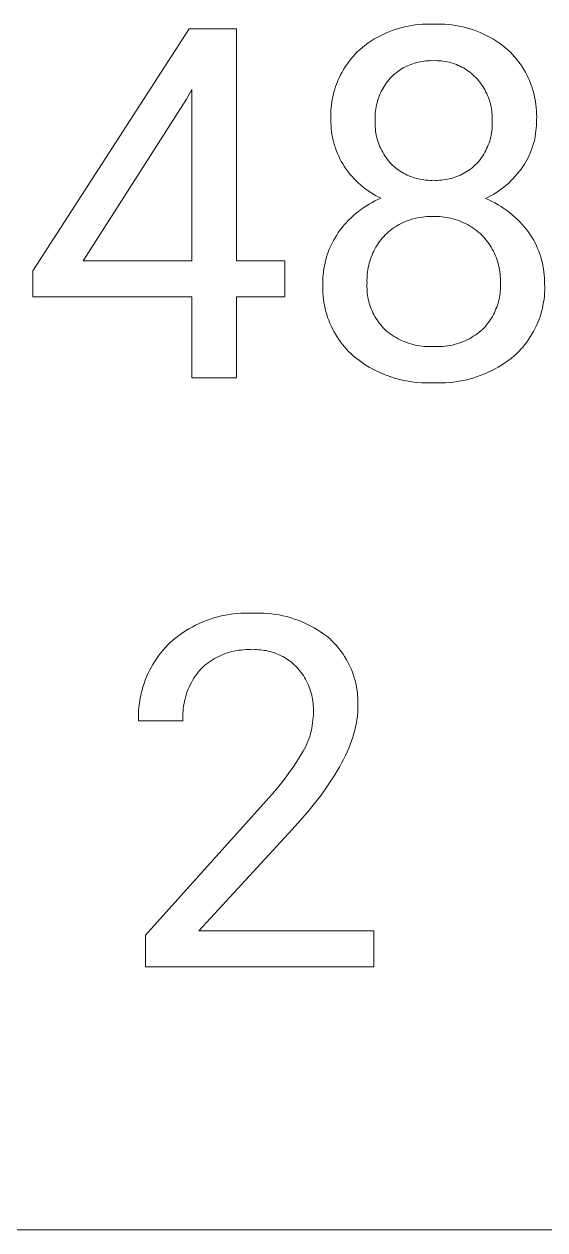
# Model space of a CAD drawing. Header units: millimetres. Extents: x 0 to 4030, y 0 to 2816.
# Drawn here: x 3207.6 to 3264.5, y 225.3 to 357.2 of the extents above; entities that cross this region are included whole.
import ezdxf

# ---------------------------------------------------------------- set-up
doc = ezdxf.new("R2010")
doc.units = ezdxf.units.MM
doc.header["$MEASUREMENT"] = 0
doc.layers.add('Domyślny', color=7, linetype='Continuous', true_color=0x000000)

msp = doc.modelspace()

# ---------------------------------------------------------------- linework, layer by layer
at = {"layer": 'Domyślny', "color": 18, "lineweight": 15, "true_color": 0x000000}
for p, q in [((3208.56, 330.19), (3225.65, 356.65)), ((3225.65, 356.65), (3230.81, 356.65)), ((3230.81, 356.65), (3230.81, 331.3)), ((3246.93, 356.08), (3247.29, 356.25)), ((3247.29, 356.25), (3247.66, 356.4)), ((3247.66, 356.4), (3248.04, 356.54)), ((3248.04, 356.54), (3248.42, 356.66)), ((3248.42, 356.66), (3248.81, 356.78)), ((3248.81, 356.78), (3249.2, 356.87)), ((3249.2, 356.87), (3249.59, 356.96)), ((3249.59, 356.96), (3249.99, 357.03)), ((3249.99, 357.03), (3250.38, 357.09)), ((3250.38, 357.09), (3250.78, 357.13)), ((3250.78, 357.13), (3251.18, 357.16)), ((3251.18, 357.16), (3251.59, 357.18)), ((3251.59, 357.18), (3251.99, 357.18)), ((3251.99, 357.18), (3252.39, 357.17)), ((3252.39, 357.17), (3252.79, 357.18)), ((3252.79, 357.18), (3253.19, 357.18)), ((3253.19, 357.18), (3253.59, 357.16)), ((3253.59, 357.16), (3253.99, 357.13)), ((3253.99, 357.13), (3254.39, 357.09)), ((3254.39, 357.09), (3254.79, 357.03)), ((3254.79, 357.03), (3255.19, 356.96)), ((3255.19, 356.96), (3255.58, 356.87)), ((3255.58, 356.87), (3255.97, 356.77)), ((3255.97, 356.77), (3256.35, 356.66)), ((3256.35, 356.66), (3256.73, 356.54)), ((3256.73, 356.54), (3257.11, 356.4)), ((3257.11, 356.4), (3257.48, 356.25)), ((3257.48, 356.25), (3257.85, 356.08)), ((3244.55, 354.59), (3244.87, 354.84)), ((3244.87, 354.84), (3245.19, 355.08)), ((3245.19, 355.08), (3245.52, 355.3)), ((3245.52, 355.3), (3245.86, 355.52)), ((3245.86, 355.52), (3246.21, 355.72)), ((3246.21, 355.72), (3246.57, 355.91)), ((3246.57, 355.91), (3246.93, 356.08)), ((3257.85, 356.08), (3258.21, 355.91)), ((3258.21, 355.91), (3258.56, 355.72)), ((3258.56, 355.72), (3258.91, 355.52)), ((3258.91, 355.52), (3259.25, 355.3)), ((3259.25, 355.3), (3259.59, 355.08)), ((3259.59, 355.08), (3259.91, 354.84)), ((3259.91, 354.84), (3260.23, 354.59)), ((3243.32, 353.34), (3243.53, 353.6)), ((3243.53, 353.6), (3243.76, 353.85)), ((3243.76, 353.85), (3244, 354.1)), ((3244, 354.1), (3244.24, 354.34)), ((3244.24, 354.34), (3244.55, 354.59)), ((3260.23, 354.59), (3260.53, 354.34)), ((3260.53, 354.34), (3260.78, 354.1)), ((3260.78, 354.1), (3261.02, 353.85)), ((3261.02, 353.85), (3261.24, 353.6)), ((3261.24, 353.6), (3261.46, 353.34)), ((3242.37, 351.93), (3242.54, 352.22)), ((3242.54, 352.22), (3242.72, 352.51)), ((3242.72, 352.51), (3242.91, 352.79)), ((3242.91, 352.79), (3243.11, 353.07)), ((3243.11, 353.07), (3243.32, 353.34)), ((3248.76, 352.2), (3248.59, 352.08)), ((3248.94, 352.31), (3248.76, 352.2)), ((3249.13, 352.42), (3248.94, 352.31)), ((3249.32, 352.52), (3249.13, 352.42)), ((3249.51, 352.61), (3249.32, 352.52)), ((3249.7, 352.69), (3249.51, 352.61)), ((3249.9, 352.77), (3249.7, 352.69)), ((3250.1, 352.85), (3249.9, 352.77)), ((3250.3, 352.91), (3250.1, 352.85)), ((3250.5, 352.97), (3250.3, 352.91)), ((3250.71, 353.02), (3250.5, 352.97)), ((3250.91, 353.07), (3250.71, 353.02)), ((3251.12, 353.1), (3250.91, 353.07)), ((3251.33, 353.14), (3251.12, 353.1)), ((3251.54, 353.16), (3251.33, 353.14)), ((3251.75, 353.18), (3251.54, 353.16)), ((3251.96, 353.18), (3251.75, 353.18)), ((3252.18, 353.19), (3251.96, 353.18)), ((3252.39, 353.18), (3252.18, 353.19)), ((3252.6, 353.19), (3252.39, 353.18)), ((3252.81, 353.18), (3252.6, 353.19)), ((3253.02, 353.17), (3252.81, 353.18)), ((3253.24, 353.15), (3253.02, 353.17)), ((3253.45, 353.13), (3253.24, 353.15)), ((3253.66, 353.09), (3253.45, 353.13)), ((3253.86, 353.05), (3253.66, 353.09)), ((3254.07, 353.01), (3253.86, 353.05)), ((3254.28, 352.95), (3254.07, 353.01)), ((3254.48, 352.89), (3254.28, 352.95)), ((3254.68, 352.82), (3254.48, 352.89)), ((3254.88, 352.75), (3254.68, 352.82)), ((3255.07, 352.66), (3254.88, 352.75)), ((3255.27, 352.58), (3255.07, 352.66)), ((3255.45, 352.48), (3255.27, 352.58)), ((3255.64, 352.38), (3255.45, 352.48)), ((3255.82, 352.27), (3255.64, 352.38)), ((3256, 352.15), (3255.82, 352.27)), ((3256.18, 352.03), (3256, 352.15)), ((3261.46, 353.34), (3261.67, 353.07)), ((3261.67, 353.07), (3261.87, 352.79)), ((3261.87, 352.79), (3262.06, 352.51)), ((3262.06, 352.51), (3262.24, 352.22)), ((3262.24, 352.22), (3262.42, 351.93)), ((3241.79, 350.69), (3241.92, 351.01)), ((3241.92, 351.01), (3242.06, 351.32)), ((3242.06, 351.32), (3242.21, 351.63)), ((3242.21, 351.63), (3242.37, 351.93)), ((3247.34, 350.91), (3247.21, 350.73)), ((3247.48, 351.08), (3247.34, 350.91)), ((3247.62, 351.25), (3247.48, 351.08)), ((3247.77, 351.41), (3247.62, 351.25)), ((3247.93, 351.56), (3247.77, 351.41)), ((3248.08, 351.7), (3247.93, 351.56)), ((3248.25, 351.83), (3248.08, 351.7)), ((3248.42, 351.96), (3248.25, 351.83)), ((3248.59, 352.08), (3248.42, 351.96)), ((3256.35, 351.91), (3256.18, 352.03)), ((3256.51, 351.77), (3256.35, 351.91)), ((3256.67, 351.64), (3256.51, 351.77)), ((3256.83, 351.49), (3256.67, 351.64)), ((3256.98, 351.34), (3256.83, 351.49)), ((3257.13, 351.18), (3256.98, 351.34)), ((3257.27, 351.02), (3257.13, 351.18)), ((3257.41, 350.85), (3257.27, 351.02)), ((3257.54, 350.68), (3257.41, 350.85)), ((3262.42, 351.93), (3262.58, 351.63)), ((3262.58, 351.63), (3262.73, 351.32)), ((3262.73, 351.32), (3262.86, 351.01)), ((3262.86, 351.01), (3262.99, 350.69)), ((3225.94, 350.02), (3225.37, 348.96)), ((3225.94, 331.3), (3225.94, 350.02)), ((3241.39, 349.39), (3241.47, 349.72)), ((3241.47, 349.72), (3241.57, 350.05)), ((3241.57, 350.05), (3241.67, 350.37)), ((3241.67, 350.37), (3241.79, 350.69)), ((3246.55, 349.6), (3246.47, 349.39)), ((3246.65, 349.8), (3246.55, 349.6)), ((3246.75, 349.99), (3246.65, 349.8)), ((3246.85, 350.18), (3246.75, 349.99)), ((3246.97, 350.37), (3246.85, 350.18)), ((3247.09, 350.55), (3246.97, 350.37)), ((3247.21, 350.73), (3247.09, 350.55)), ((3257.66, 350.5), (3257.54, 350.68)), ((3257.78, 350.32), (3257.66, 350.5)), ((3257.9, 350.14), (3257.78, 350.32)), ((3258, 349.95), (3257.9, 350.14)), ((3258.1, 349.75), (3258, 349.95)), ((3258.2, 349.56), (3258.1, 349.75)), ((3258.29, 349.36), (3258.2, 349.56)), ((3262.99, 350.69), (3263.11, 350.37)), ((3263.11, 350.37), (3263.21, 350.05)), ((3263.21, 350.05), (3263.31, 349.72)), ((3263.31, 349.72), (3263.39, 349.39)), ((3225.37, 348.96), (3214.07, 331.3)), ((3241.17, 348.05), (3241.21, 348.39)), ((3241.21, 348.39), (3241.26, 348.72)), ((3241.26, 348.72), (3241.32, 349.06)), ((3241.32, 349.06), (3241.39, 349.39)), ((3246.14, 348.35), (3246.09, 348.13)), ((3246.19, 348.56), (3246.14, 348.35)), ((3246.25, 348.77), (3246.19, 348.56)), ((3246.31, 348.98), (3246.25, 348.77)), ((3246.39, 349.19), (3246.31, 348.98)), ((3246.47, 349.39), (3246.39, 349.19)), ((3258.37, 349.16), (3258.29, 349.36)), ((3258.44, 348.95), (3258.37, 349.16)), ((3258.51, 348.75), (3258.44, 348.95)), ((3258.57, 348.54), (3258.51, 348.75)), ((3258.62, 348.33), (3258.57, 348.54)), ((3258.67, 348.12), (3258.62, 348.33)), ((3263.39, 349.39), (3263.46, 349.06)), ((3263.46, 349.06), (3263.52, 348.72)), ((3263.52, 348.72), (3263.57, 348.39)), ((3263.57, 348.39), (3263.61, 348.05)), ((3241.13, 347.37), (3241.15, 347.71)), ((3241.13, 347.03), (3241.13, 347.37)), ((3241.14, 346.69), (3241.13, 347.03)), ((3241.15, 347.71), (3241.17, 348.05)), ((3245.99, 347.26), (3245.98, 347.04)), ((3245.98, 347.04), (3245.98, 346.82)), ((3246, 347.48), (3245.99, 347.26)), ((3246.03, 347.7), (3246, 347.48)), ((3246.06, 347.92), (3246.03, 347.7)), ((3246.09, 348.13), (3246.06, 347.92)), ((3258.71, 347.9), (3258.67, 348.12)), ((3258.74, 347.69), (3258.71, 347.9)), ((3258.76, 347.47), (3258.74, 347.69)), ((3258.78, 347.26), (3258.76, 347.47)), ((3258.79, 347.04), (3258.78, 347.26)), ((3258.79, 346.82), (3258.79, 347.04)), ((3263.61, 348.05), (3263.63, 347.71)), ((3263.63, 347.71), (3263.64, 347.37)), ((3263.65, 347.03), (3263.63, 346.69)), ((3263.64, 347.37), (3263.65, 347.03)), ((3241.14, 346.37), (3241.14, 346.69)), ((3241.16, 346.06), (3241.14, 346.37)), ((3241.18, 345.74), (3241.16, 346.06)), ((3241.21, 345.43), (3241.18, 345.74)), ((3245.98, 346.82), (3245.99, 346.61)), ((3245.99, 346.61), (3245.98, 346.38)), ((3245.98, 346.38), (3245.98, 346.16)), ((3245.98, 346.16), (3245.99, 345.93)), ((3245.99, 345.93), (3246.01, 345.71)), ((3246.01, 345.71), (3246.04, 345.49)), ((3258.74, 345.49), (3258.77, 345.71)), ((3258.77, 345.71), (3258.79, 345.93)), ((3258.79, 346.61), (3258.79, 346.82)), ((3258.8, 346.38), (3258.79, 346.61)), ((3258.79, 346.16), (3258.8, 346.38)), ((3258.79, 345.93), (3258.79, 346.16)), ((3263.6, 345.79), (3263.57, 345.49)), ((3263.62, 346.09), (3263.6, 345.79)), ((3263.63, 346.39), (3263.62, 346.09)), ((3263.63, 346.69), (3263.63, 346.39)), ((3241.26, 345.12), (3241.21, 345.43)), ((3241.31, 344.81), (3241.26, 345.12)), ((3241.38, 344.5), (3241.31, 344.81)), ((3241.46, 344.2), (3241.38, 344.5)), ((3246.04, 345.49), (3246.07, 345.26)), ((3246.07, 345.26), (3246.11, 345.04)), ((3246.11, 345.04), (3246.16, 344.82)), ((3246.16, 344.82), (3246.21, 344.61)), ((3246.21, 344.61), (3246.28, 344.39)), ((3246.28, 344.39), (3246.35, 344.18)), ((3258.44, 344.18), (3258.51, 344.39)), ((3258.51, 344.39), (3258.57, 344.61)), ((3258.57, 344.61), (3258.62, 344.83)), ((3258.62, 344.83), (3258.67, 345.05)), ((3258.67, 345.05), (3258.71, 345.27)), ((3258.71, 345.27), (3258.74, 345.49)), ((3263.36, 344.32), (3263.28, 344.03)), ((3263.43, 344.61), (3263.36, 344.32)), ((3263.48, 344.9), (3263.43, 344.61)), ((3263.53, 345.2), (3263.48, 344.9)), ((3263.57, 345.49), (3263.53, 345.2)), ((3241.54, 343.9), (3241.46, 344.2)), ((3241.64, 343.6), (3241.54, 343.9)), ((3241.75, 343.3), (3241.64, 343.6)), ((3241.87, 343.01), (3241.75, 343.3)), ((3242, 342.72), (3241.87, 343.01)), ((3246.35, 344.18), (3246.43, 343.97)), ((3246.43, 343.97), (3246.51, 343.76)), ((3246.51, 343.76), (3246.61, 343.56)), ((3246.61, 343.56), (3246.71, 343.35)), ((3246.71, 343.35), (3246.81, 343.16)), ((3246.81, 343.16), (3246.93, 342.96)), ((3246.93, 342.96), (3247.05, 342.77)), ((3257.75, 342.78), (3257.87, 342.97)), ((3257.87, 342.97), (3257.98, 343.16)), ((3257.98, 343.16), (3258.08, 343.36)), ((3258.08, 343.36), (3258.18, 343.56)), ((3258.18, 343.56), (3258.27, 343.76)), ((3258.27, 343.76), (3258.36, 343.97)), ((3258.36, 343.97), (3258.44, 344.18)), ((3262.86, 342.91), (3262.74, 342.64)), ((3262.98, 343.18), (3262.86, 342.91)), ((3263.09, 343.46), (3262.98, 343.18)), ((3263.19, 343.74), (3263.09, 343.46)), ((3263.28, 344.03), (3263.19, 343.74)), ((3242.13, 342.44), (3242, 342.72)), ((3242.28, 342.17), (3242.13, 342.44)), ((3242.44, 341.89), (3242.28, 342.17)), ((3242.6, 341.63), (3242.44, 341.89)), ((3242.8, 341.35), (3242.6, 341.63)), ((3247.05, 342.77), (3247.18, 342.59)), ((3247.18, 342.59), (3247.31, 342.41)), ((3247.31, 342.41), (3247.45, 342.23)), ((3247.45, 342.23), (3247.59, 342.06)), ((3247.59, 342.06), (3247.74, 341.89)), ((3247.74, 341.89), (3247.9, 341.75)), ((3247.9, 341.75), (3248.06, 341.6)), ((3248.06, 341.6), (3248.22, 341.47)), ((3256.58, 341.47), (3256.74, 341.6)), ((3256.74, 341.6), (3256.9, 341.75)), ((3256.9, 341.75), (3257.06, 341.89)), ((3257.06, 341.89), (3257.21, 342.06)), ((3257.21, 342.06), (3257.35, 342.23)), ((3257.35, 342.23), (3257.49, 342.41)), ((3257.49, 342.41), (3257.62, 342.59)), ((3257.62, 342.59), (3257.75, 342.78)), ((3262.15, 341.6), (3261.95, 341.32)), ((3262.31, 341.85), (3262.15, 341.6)), ((3262.46, 342.11), (3262.31, 341.85)), ((3262.6, 342.37), (3262.46, 342.11)), ((3262.74, 342.64), (3262.6, 342.37)), ((3242.99, 341.08), (3242.8, 341.35)), ((3243.2, 340.81), (3242.99, 341.08)), ((3243.42, 340.56), (3243.2, 340.81)), ((3243.65, 340.31), (3243.42, 340.56)), ((3243.88, 340.07), (3243.65, 340.31)), ((3248.22, 341.47), (3248.39, 341.33)), ((3248.39, 341.33), (3248.56, 341.21)), ((3248.56, 341.21), (3248.74, 341.09)), ((3248.74, 341.09), (3248.92, 340.97)), ((3248.92, 340.97), (3249.1, 340.87)), ((3249.1, 340.87), (3249.29, 340.77)), ((3249.29, 340.77), (3249.48, 340.67)), ((3249.48, 340.67), (3249.68, 340.59)), ((3249.68, 340.59), (3249.88, 340.51)), ((3249.88, 340.51), (3250.08, 340.43)), ((3250.08, 340.43), (3250.28, 340.36)), ((3250.28, 340.36), (3250.49, 340.31)), ((3250.49, 340.31), (3250.69, 340.25)), ((3254.09, 340.25), (3254.3, 340.31)), ((3254.3, 340.31), (3254.51, 340.37)), ((3254.51, 340.37), (3254.71, 340.43)), ((3254.71, 340.43), (3254.91, 340.51)), ((3254.91, 340.51), (3255.11, 340.59)), ((3255.11, 340.59), (3255.31, 340.67)), ((3255.31, 340.67), (3255.5, 340.77)), ((3255.5, 340.77), (3255.69, 340.87)), ((3255.69, 340.87), (3255.87, 340.98)), ((3255.87, 340.98), (3256.06, 341.09)), ((3256.06, 341.09), (3256.24, 341.21)), ((3256.24, 341.21), (3256.41, 341.33)), ((3256.41, 341.33), (3256.58, 341.47)), ((3261.08, 340.28), (3260.84, 340.04)), ((3261.31, 340.53), (3261.08, 340.28)), ((3261.53, 340.79), (3261.31, 340.53)), ((3261.74, 341.05), (3261.53, 340.79)), ((3261.95, 341.32), (3261.74, 341.05)), ((3244.12, 339.83), (3243.88, 340.07)), ((3244.37, 339.61), (3244.12, 339.83)), ((3244.63, 339.39), (3244.37, 339.61)), ((3244.9, 339.18), (3244.63, 339.39)), ((3245.17, 338.99), (3244.9, 339.18)), ((3245.45, 338.8), (3245.17, 338.99)), ((3250.69, 340.25), (3250.9, 340.21)), ((3250.9, 340.21), (3251.11, 340.17)), ((3251.11, 340.17), (3251.32, 340.14)), ((3251.32, 340.14), (3251.53, 340.12)), ((3251.53, 340.12), (3251.75, 340.1)), ((3251.75, 340.1), (3251.96, 340.09)), ((3251.96, 340.09), (3252.17, 340.09)), ((3252.17, 340.09), (3252.39, 340.1)), ((3252.39, 340.1), (3252.6, 340.09)), ((3252.6, 340.09), (3252.82, 340.09)), ((3252.82, 340.09), (3253.03, 340.1)), ((3253.03, 340.1), (3253.25, 340.12)), ((3253.25, 340.12), (3253.46, 340.14)), ((3253.46, 340.14), (3253.67, 340.17)), ((3253.67, 340.17), (3253.88, 340.21)), ((3253.88, 340.21), (3254.09, 340.25)), ((3259.52, 338.96), (3259.24, 338.77)), ((3259.8, 339.16), (3259.52, 338.96)), ((3260.07, 339.36), (3259.8, 339.16)), ((3260.33, 339.58), (3260.07, 339.36)), ((3260.59, 339.8), (3260.33, 339.58)), ((3260.84, 340.04), (3260.59, 339.8)), ((3245.34, 337.5), (3245.65, 337.67)), ((3245.73, 338.62), (3245.45, 338.8)), ((3245.65, 337.67), (3245.97, 337.84)), ((3246.02, 338.45), (3245.73, 338.62)), ((3245.97, 337.84), (3246.29, 337.99)), ((3246.32, 338.29), (3246.02, 338.45)), ((3246.29, 337.99), (3246.62, 338.14)), ((3246.62, 338.14), (3246.32, 338.29)), ((3258.36, 338.26), (3258.05, 338.11)), ((3258.05, 338.11), (3258.4, 337.96)), ((3258.66, 338.42), (3258.36, 338.26)), ((3258.4, 337.96), (3258.75, 337.79)), ((3258.95, 338.59), (3258.66, 338.42)), ((3258.75, 337.79), (3259.09, 337.62)), ((3259.24, 338.77), (3258.95, 338.59)), ((3243.61, 336.24), (3243.88, 336.47)), ((3243.88, 336.47), (3244.16, 336.7)), ((3244.16, 336.7), (3244.44, 336.91)), ((3244.44, 336.91), (3244.74, 337.12)), ((3244.74, 337.12), (3245.03, 337.31)), ((3245.03, 337.31), (3245.34, 337.5)), ((3259.09, 337.62), (3259.42, 337.43)), ((3259.42, 337.43), (3259.75, 337.23)), ((3259.75, 337.23), (3260.07, 337.02)), ((3260.07, 337.02), (3260.38, 336.8)), ((3260.38, 336.8), (3260.68, 336.57)), ((3260.68, 336.57), (3260.98, 336.33)), ((3260.98, 336.33), (3261.27, 336.08)), ((3242.39, 334.94), (3242.61, 335.22)), ((3242.61, 335.22), (3242.85, 335.48)), ((3242.85, 335.48), (3243.09, 335.74)), ((3243.09, 335.74), (3243.35, 335.99)), ((3243.35, 335.99), (3243.61, 336.24)), ((3248.21, 335.02), (3248.01, 334.89)), ((3248.42, 335.15), (3248.21, 335.02)), ((3248.63, 335.27), (3248.42, 335.15)), ((3248.84, 335.38), (3248.63, 335.27)), ((3249.06, 335.48), (3248.84, 335.38)), ((3249.28, 335.58), (3249.06, 335.48)), ((3249.5, 335.67), (3249.28, 335.58)), ((3249.73, 335.75), (3249.5, 335.67)), ((3249.96, 335.83), (3249.73, 335.75)), ((3250.19, 335.89), (3249.96, 335.83)), ((3250.42, 335.95), (3250.19, 335.89)), ((3250.66, 336), (3250.42, 335.95)), ((3250.9, 336.04), (3250.66, 336)), ((3251.13, 336.08), (3250.9, 336.04)), ((3251.37, 336.1), (3251.13, 336.08)), ((3251.61, 336.12), (3251.37, 336.1)), ((3251.85, 336.13), (3251.61, 336.12)), ((3252.09, 336.13), (3251.85, 336.13)), ((3252.33, 336.12), (3252.09, 336.13)), ((3252.58, 336.13), (3252.33, 336.12)), ((3252.82, 336.13), (3252.58, 336.13)), ((3253.07, 336.12), (3252.82, 336.13)), ((3253.31, 336.1), (3253.07, 336.12)), ((3253.55, 336.07), (3253.31, 336.1)), ((3253.79, 336.03), (3253.55, 336.07)), ((3254.03, 335.99), (3253.79, 336.03)), ((3254.27, 335.94), (3254.03, 335.99)), ((3254.51, 335.88), (3254.27, 335.94)), ((3254.74, 335.81), (3254.51, 335.88)), ((3254.98, 335.74), (3254.74, 335.81)), ((3255.2, 335.65), (3254.98, 335.74)), ((3255.43, 335.56), (3255.2, 335.65)), ((3255.65, 335.46), (3255.43, 335.56)), ((3255.87, 335.36), (3255.65, 335.46)), ((3256.09, 335.25), (3255.87, 335.36)), ((3256.3, 335.13), (3256.09, 335.25)), ((3256.51, 335), (3256.3, 335.13)), ((3256.72, 334.87), (3256.51, 335)), ((3261.27, 336.08), (3261.54, 335.81)), ((3261.54, 335.81), (3261.81, 335.54)), ((3261.81, 335.54), (3262.07, 335.26)), ((3262.07, 335.26), (3262.32, 334.97)), ((3241.44, 333.52), (3241.61, 333.81)), ((3241.61, 333.81), (3241.78, 334.09)), ((3241.78, 334.09), (3241.96, 334.37)), ((3241.96, 334.37), (3242.17, 334.66)), ((3242.17, 334.66), (3242.39, 334.94)), ((3246.77, 333.77), (3246.61, 333.58)), ((3246.92, 333.95), (3246.77, 333.77)), ((3247.09, 334.12), (3246.92, 333.95)), ((3247.26, 334.29), (3247.09, 334.12)), ((3247.44, 334.45), (3247.26, 334.29)), ((3247.63, 334.6), (3247.44, 334.45)), ((3247.82, 334.75), (3247.63, 334.6)), ((3248.01, 334.89), (3247.82, 334.75)), ((3256.92, 334.72), (3256.72, 334.87)), ((3257.11, 334.58), (3256.92, 334.72)), ((3257.3, 334.42), (3257.11, 334.58)), ((3257.48, 334.26), (3257.3, 334.42)), ((3257.66, 334.1), (3257.48, 334.26)), ((3257.83, 333.92), (3257.66, 334.1)), ((3257.99, 333.74), (3257.83, 333.92)), ((3258.14, 333.56), (3257.99, 333.74)), ((3262.32, 334.97), (3262.56, 334.67)), ((3262.56, 334.67), (3262.79, 334.37)), ((3262.79, 334.37), (3262.97, 334.09)), ((3262.97, 334.09), (3263.15, 333.81)), ((3263.15, 333.81), (3263.32, 333.53)), ((3240.89, 332.33), (3241.01, 332.63)), ((3241.01, 332.63), (3241.15, 332.94)), ((3241.15, 332.94), (3241.29, 333.23)), ((3241.29, 333.23), (3241.44, 333.52)), ((3245.85, 332.36), (3245.74, 332.15)), ((3245.96, 332.58), (3245.85, 332.36)), ((3246.07, 332.79), (3245.96, 332.58)), ((3246.2, 332.99), (3246.07, 332.79)), ((3246.33, 333.19), (3246.2, 332.99)), ((3246.47, 333.39), (3246.33, 333.19)), ((3246.61, 333.58), (3246.47, 333.39)), ((3258.29, 333.37), (3258.14, 333.56)), ((3258.43, 333.17), (3258.29, 333.37)), ((3258.56, 332.98), (3258.43, 333.17)), ((3258.69, 332.77), (3258.56, 332.98)), ((3258.8, 332.56), (3258.69, 332.77)), ((3258.92, 332.35), (3258.8, 332.56)), ((3263.32, 333.53), (3263.47, 333.24)), ((3263.47, 333.24), (3263.62, 332.94)), ((3263.62, 332.94), (3263.75, 332.64)), ((3263.75, 332.64), (3263.88, 332.33)), ((3214.07, 331.3), (3225.94, 331.3)), ((3230.81, 331.3), (3236.12, 331.3)), ((3236.12, 331.3), (3236.12, 327.34)), ((3240.44, 330.75), (3240.51, 331.07)), ((3240.51, 331.07), (3240.59, 331.39)), ((3240.59, 331.39), (3240.68, 331.71)), ((3240.68, 331.71), (3240.78, 332.02)), ((3240.78, 332.02), (3240.89, 332.33)), ((3245.4, 331.25), (3245.34, 331.02)), ((3245.48, 331.48), (3245.4, 331.25)), ((3245.56, 331.7), (3245.48, 331.48)), ((3245.65, 331.93), (3245.56, 331.7)), ((3245.74, 332.15), (3245.65, 331.93)), ((3259.02, 332.14), (3258.92, 332.35)), ((3259.12, 331.92), (3259.02, 332.14)), ((3259.21, 331.7), (3259.12, 331.92)), ((3259.29, 331.47), (3259.21, 331.7)), ((3259.37, 331.24), (3259.29, 331.47)), ((3259.43, 331.01), (3259.37, 331.24)), ((3263.88, 332.33), (3263.99, 332.02)), ((3263.99, 332.02), (3264.09, 331.71)), ((3264.09, 331.71), (3264.19, 331.39)), ((3264.19, 331.39), (3264.27, 331.07)), ((3264.27, 331.07), (3264.34, 330.75)), ((3208.56, 327.34), (3208.56, 330.19)), ((3240.27, 329.44), (3240.3, 329.77)), ((3240.3, 329.77), (3240.33, 330.1)), ((3240.33, 330.1), (3240.38, 330.42)), ((3240.38, 330.42), (3240.44, 330.75)), ((3245.13, 329.84), (3245.11, 329.6)), ((3245.15, 330.08), (3245.13, 329.84)), ((3245.19, 330.31), (3245.15, 330.08)), ((3245.23, 330.55), (3245.19, 330.31)), ((3245.28, 330.78), (3245.23, 330.55)), ((3245.34, 331.02), (3245.28, 330.78)), ((3259.49, 330.78), (3259.43, 331.01)), ((3259.54, 330.55), (3259.49, 330.78)), ((3259.59, 330.31), (3259.54, 330.55)), ((3259.62, 330.07), (3259.59, 330.31)), ((3259.65, 329.83), (3259.62, 330.07)), ((3259.67, 329.6), (3259.65, 329.83)), ((3264.34, 330.75), (3264.4, 330.43)), ((3264.4, 330.43), (3264.44, 330.1)), ((3264.44, 330.1), (3264.48, 329.77)), ((3264.48, 329.77), (3264.51, 329.44)), ((3240.25, 328.44), (3240.26, 328.78)), ((3240.25, 328.1), (3240.25, 328.44)), ((3240.26, 329.11), (3240.27, 329.44)), ((3240.26, 328.78), (3240.26, 329.11)), ((3245.1, 329.36), (3245.09, 329.12)), ((3245.09, 329.12), (3245.1, 328.88)), ((3245.1, 328.88), (3245.09, 328.65)), ((3245.09, 328.65), (3245.09, 328.43)), ((3245.09, 328.43), (3245.1, 328.2)), ((3245.11, 329.6), (3245.1, 329.36)), ((3259.68, 329.36), (3259.67, 329.6)), ((3259.68, 329.12), (3259.68, 329.36)), ((3259.68, 328.88), (3259.68, 329.12)), ((3259.68, 328.65), (3259.68, 328.88)), ((3259.68, 328.43), (3259.68, 328.65)), ((3259.68, 328.2), (3259.68, 328.43)), ((3264.51, 329.44), (3264.52, 329.11)), ((3264.52, 329.11), (3264.52, 328.78)), ((3264.52, 328.78), (3264.53, 328.44)), ((3264.53, 328.44), (3264.53, 328.1)), ((3225.94, 327.34), (3208.56, 327.34)), ((3225.94, 318.48), (3225.94, 327.34)), ((3236.12, 327.34), (3230.81, 327.34)), ((3230.81, 327.34), (3230.81, 318.48)), ((3240.27, 327.76), (3240.25, 328.1)), ((3240.29, 327.42), (3240.27, 327.76)), ((3240.33, 327.09), (3240.29, 327.42)), ((3240.38, 326.75), (3240.33, 327.09)), ((3245.1, 328.2), (3245.11, 327.98)), ((3245.11, 327.98), (3245.13, 327.75)), ((3245.13, 327.75), (3245.16, 327.53)), ((3245.16, 327.53), (3245.2, 327.31)), ((3245.2, 327.31), (3245.24, 327.09)), ((3245.24, 327.09), (3245.29, 326.87)), ((3259.48, 326.87), (3259.53, 327.09)), ((3259.53, 327.09), (3259.58, 327.31)), ((3259.58, 327.31), (3259.61, 327.53)), ((3259.61, 327.53), (3259.64, 327.76)), ((3259.64, 327.76), (3259.66, 327.98)), ((3259.66, 327.98), (3259.68, 328.2)), ((3264.45, 327.08), (3264.4, 326.75)), ((3264.49, 327.42), (3264.45, 327.08)), ((3264.51, 327.76), (3264.49, 327.42)), ((3264.53, 328.1), (3264.51, 327.76)), ((3240.44, 326.42), (3240.38, 326.75)), ((3240.51, 326.08), (3240.44, 326.42)), ((3240.59, 325.75), (3240.51, 326.08)), ((3245.29, 326.87), (3245.35, 326.65)), ((3245.35, 326.65), (3245.42, 326.44)), ((3245.42, 326.44), (3245.49, 326.23)), ((3245.49, 326.23), (3245.57, 326.02)), ((3245.57, 326.02), (3245.66, 325.81)), ((3245.66, 325.81), (3245.75, 325.6)), ((3259.02, 325.61), (3259.12, 325.82)), ((3259.12, 325.82), (3259.2, 326.02)), ((3259.2, 326.02), (3259.28, 326.23)), ((3259.28, 326.23), (3259.36, 326.44)), ((3259.36, 326.44), (3259.42, 326.66)), ((3259.42, 326.66), (3259.48, 326.87)), ((3264.27, 326.08), (3264.19, 325.75)), ((3264.34, 326.41), (3264.27, 326.08)), ((3264.4, 326.75), (3264.34, 326.41)), ((3240.69, 325.43), (3240.59, 325.75)), ((3240.79, 325.1), (3240.69, 325.43)), ((3240.91, 324.79), (3240.79, 325.1)), ((3241.04, 324.47), (3240.91, 324.79)), ((3241.17, 324.16), (3241.04, 324.47)), ((3245.75, 325.6), (3245.85, 325.4)), ((3245.85, 325.4), (3245.96, 325.21)), ((3245.96, 325.21), (3246.08, 325.01)), ((3246.08, 325.01), (3246.2, 324.82)), ((3246.2, 324.82), (3246.32, 324.64)), ((3246.32, 324.64), (3246.46, 324.45)), ((3246.46, 324.45), (3246.6, 324.28)), ((3258.18, 324.29), (3258.32, 324.47)), ((3258.32, 324.47), (3258.45, 324.65)), ((3258.45, 324.65), (3258.58, 324.83)), ((3258.58, 324.83), (3258.7, 325.02)), ((3258.7, 325.02), (3258.81, 325.21)), ((3258.81, 325.21), (3258.92, 325.41)), ((3258.92, 325.41), (3259.02, 325.61)), ((3263.75, 324.46), (3263.61, 324.15)), ((3263.87, 324.78), (3263.75, 324.46)), ((3263.99, 325.1), (3263.87, 324.78)), ((3264.09, 325.42), (3263.99, 325.1)), ((3264.19, 325.75), (3264.09, 325.42)), ((3241.32, 323.85), (3241.17, 324.16)), ((3241.48, 323.55), (3241.32, 323.85)), ((3241.65, 323.26), (3241.48, 323.55)), ((3241.83, 322.97), (3241.65, 323.26)), ((3246.6, 324.28), (3246.74, 324.11)), ((3246.74, 324.11), (3246.89, 323.94)), ((3246.89, 323.94), (3247.05, 323.78)), ((3247.05, 323.78), (3247.24, 323.61)), ((3247.24, 323.61), (3247.43, 323.45)), ((3247.43, 323.45), (3247.64, 323.3)), ((3247.64, 323.3), (3247.84, 323.16)), ((3247.84, 323.16), (3248.05, 323.02)), ((3256.72, 323.03), (3256.94, 323.17)), ((3256.94, 323.17), (3257.14, 323.31)), ((3257.14, 323.31), (3257.34, 323.46)), ((3257.34, 323.46), (3257.54, 323.62)), ((3257.54, 323.62), (3257.73, 323.79)), ((3257.73, 323.79), (3257.89, 323.95)), ((3257.89, 323.95), (3258.04, 324.12)), ((3258.04, 324.12), (3258.18, 324.29)), ((3263.13, 323.25), (3262.95, 322.96)), ((3263.3, 323.54), (3263.13, 323.25)), ((3263.46, 323.84), (3263.3, 323.54)), ((3263.61, 324.15), (3263.46, 323.84)), ((3242.02, 322.69), (3241.83, 322.97)), ((3242.21, 322.41), (3242.02, 322.69)), ((3242.42, 322.14), (3242.21, 322.41)), ((3242.64, 321.88), (3242.42, 322.14)), ((3242.86, 321.62), (3242.64, 321.88)), ((3248.05, 323.02), (3248.27, 322.89)), ((3248.27, 322.89), (3248.49, 322.77)), ((3248.49, 322.77), (3248.72, 322.65)), ((3248.72, 322.65), (3248.95, 322.54)), ((3248.95, 322.54), (3249.18, 322.45)), ((3249.18, 322.45), (3249.41, 322.35)), ((3249.41, 322.35), (3249.65, 322.27)), ((3249.65, 322.27), (3249.89, 322.2)), ((3249.89, 322.2), (3250.14, 322.13)), ((3250.14, 322.13), (3250.38, 322.07)), ((3250.38, 322.07), (3250.63, 322.02)), ((3250.63, 322.02), (3250.88, 321.98)), ((3250.88, 321.98), (3251.13, 321.95)), ((3251.13, 321.95), (3251.38, 321.92)), ((3251.38, 321.92), (3251.63, 321.91)), ((3251.63, 321.91), (3251.88, 321.9)), ((3251.88, 321.9), (3252.14, 321.9)), ((3252.14, 321.9), (3252.39, 321.91)), ((3252.39, 321.91), (3252.64, 321.9)), ((3252.64, 321.9), (3252.89, 321.9)), ((3252.89, 321.9), (3253.15, 321.91)), ((3253.15, 321.91), (3253.4, 321.92)), ((3253.4, 321.92), (3253.65, 321.95)), ((3253.65, 321.95), (3253.9, 321.98)), ((3253.9, 321.98), (3254.15, 322.02)), ((3254.15, 322.02), (3254.4, 322.07)), ((3254.4, 322.07), (3254.64, 322.13)), ((3254.64, 322.13), (3254.89, 322.2)), ((3254.89, 322.2), (3255.13, 322.27)), ((3255.13, 322.27), (3255.37, 322.36)), ((3255.37, 322.36), (3255.6, 322.45)), ((3255.6, 322.45), (3255.83, 322.55)), ((3255.83, 322.55), (3256.06, 322.66)), ((3256.06, 322.66), (3256.29, 322.77)), ((3256.29, 322.77), (3256.51, 322.9)), ((3256.51, 322.9), (3256.72, 323.03)), ((3262.14, 321.86), (3261.92, 321.61)), ((3262.36, 322.13), (3262.14, 321.86)), ((3262.57, 322.4), (3262.36, 322.13)), ((3262.77, 322.67), (3262.57, 322.4)), ((3262.95, 322.96), (3262.77, 322.67)), ((3243.09, 321.37), (3242.86, 321.62)), ((3243.33, 321.14), (3243.09, 321.37)), ((3243.58, 320.9), (3243.33, 321.14)), ((3243.92, 320.63), (3243.58, 320.9)), ((3244.26, 320.37), (3243.92, 320.63)), ((3260.86, 320.62), (3260.51, 320.36)), ((3261.19, 320.89), (3260.86, 320.62)), ((3261.44, 321.12), (3261.19, 320.89)), ((3261.68, 321.36), (3261.44, 321.12)), ((3261.92, 321.61), (3261.68, 321.36)), ((3244.62, 320.12), (3244.26, 320.37)), ((3244.98, 319.89), (3244.62, 320.12)), ((3245.35, 319.66), (3244.98, 319.89)), ((3245.73, 319.45), (3245.35, 319.66)), ((3246.11, 319.25), (3245.73, 319.45)), ((3246.5, 319.07), (3246.11, 319.25)), ((3258.66, 319.25), (3258.27, 319.07)), ((3259.05, 319.45), (3258.66, 319.25)), ((3259.42, 319.66), (3259.05, 319.45)), ((3259.79, 319.88), (3259.42, 319.66)), ((3260.16, 320.12), (3259.79, 319.88)), ((3260.51, 320.36), (3260.16, 320.12)), ((3230.81, 318.48), (3225.94, 318.48)), ((3246.9, 318.9), (3246.5, 319.07)), ((3247.3, 318.74), (3246.9, 318.9)), ((3247.71, 318.6), (3247.3, 318.74)), ((3248.12, 318.46), (3247.71, 318.6)), ((3248.53, 318.35), (3248.12, 318.46)), ((3248.95, 318.25), (3248.53, 318.35)), ((3249.38, 318.16), (3248.95, 318.25)), ((3249.8, 318.09), (3249.38, 318.16)), ((3250.23, 318.03), (3249.8, 318.09)), ((3250.66, 317.98), (3250.23, 318.03)), ((3251.09, 317.95), (3250.66, 317.98)), ((3251.52, 317.94), (3251.09, 317.95)), ((3251.96, 317.94), (3251.52, 317.94)), ((3252.39, 317.95), (3251.96, 317.94)), ((3252.82, 317.94), (3252.39, 317.95)), ((3253.25, 317.94), (3252.82, 317.94)), ((3253.68, 317.95), (3253.25, 317.94)), ((3254.11, 317.98), (3253.68, 317.95)), ((3254.54, 318.03), (3254.11, 317.98)), ((3254.97, 318.09), (3254.54, 318.03)), ((3255.4, 318.16), (3254.97, 318.09)), ((3255.82, 318.25), (3255.4, 318.16)), ((3256.24, 318.35), (3255.82, 318.25)), ((3256.65, 318.47), (3256.24, 318.35)), ((3257.07, 318.59), (3256.65, 318.47)), ((3257.47, 318.74), (3257.07, 318.59)), ((3257.88, 318.9), (3257.47, 318.74)), ((3258.27, 319.07), (3257.88, 318.9)), ((3226.36, 291.43), (3226.75, 291.62)), ((3226.75, 291.62), (3227.14, 291.79)), ((3227.14, 291.79), (3227.54, 291.95)), ((3227.54, 291.95), (3227.94, 292.1)), ((3227.94, 292.1), (3228.35, 292.23)), ((3228.35, 292.23), (3228.77, 292.34)), ((3228.77, 292.34), (3229.19, 292.45)), ((3229.19, 292.45), (3229.61, 292.53)), ((3229.61, 292.53), (3230.03, 292.61)), ((3230.03, 292.61), (3230.46, 292.67)), ((3230.46, 292.67), (3230.88, 292.71)), ((3230.88, 292.71), (3231.31, 292.74)), ((3231.31, 292.74), (3231.74, 292.75)), ((3231.74, 292.75), (3232.17, 292.75)), ((3232.17, 292.75), (3232.6, 292.74)), ((3232.6, 292.74), (3233.01, 292.75)), ((3233.01, 292.75), (3233.43, 292.76)), ((3233.43, 292.76), (3233.84, 292.74)), ((3233.84, 292.74), (3234.25, 292.72)), ((3234.25, 292.72), (3234.66, 292.68)), ((3234.66, 292.68), (3235.07, 292.62)), ((3235.07, 292.62), (3235.48, 292.55)), ((3235.48, 292.55), (3235.88, 292.47)), ((3235.88, 292.47), (3236.28, 292.38)), ((3236.28, 292.38), (3236.68, 292.27)), ((3236.68, 292.27), (3237.07, 292.14)), ((3237.07, 292.14), (3237.46, 292.01)), ((3237.46, 292.01), (3237.85, 291.86)), ((3237.85, 291.86), (3238.22, 291.7)), ((3238.22, 291.7), (3238.6, 291.52)), ((3238.6, 291.52), (3238.97, 291.34)), ((3224.19, 290.05), (3224.53, 290.31)), ((3224.53, 290.31), (3224.88, 290.56)), ((3224.88, 290.56), (3225.24, 290.8)), ((3225.24, 290.8), (3225.6, 291.02)), ((3225.6, 291.02), (3225.98, 291.23)), ((3225.98, 291.23), (3226.36, 291.43)), ((3238.97, 291.34), (3239.33, 291.14)), ((3239.33, 291.14), (3239.68, 290.92)), ((3239.68, 290.92), (3240.03, 290.7)), ((3240.03, 290.7), (3240.36, 290.47)), ((3240.36, 290.47), (3240.7, 290.22)), ((3240.7, 290.22), (3241.02, 289.96)), ((3222.76, 288.66), (3223.01, 288.95)), ((3223.01, 288.95), (3223.26, 289.22)), ((3223.26, 289.22), (3223.53, 289.49)), ((3223.53, 289.49), (3223.85, 289.78)), ((3223.85, 289.78), (3224.19, 290.05)), ((3241.02, 289.96), (3241.25, 289.74)), ((3241.25, 289.74), (3241.47, 289.51)), ((3241.47, 289.51), (3241.69, 289.28)), ((3241.69, 289.28), (3241.9, 289.04)), ((3241.9, 289.04), (3242.1, 288.79)), ((3221.86, 287.44), (3222.07, 287.76)), ((3222.07, 287.76), (3222.29, 288.07)), ((3222.29, 288.07), (3222.52, 288.37)), ((3222.52, 288.37), (3222.76, 288.66)), ((3228.21, 287.65), (3227.99, 287.51)), ((3228.43, 287.78), (3228.21, 287.65)), ((3228.65, 287.9), (3228.43, 287.78)), ((3228.88, 288.02), (3228.65, 287.9)), ((3229.11, 288.12), (3228.88, 288.02)), ((3229.35, 288.22), (3229.11, 288.12)), ((3229.59, 288.32), (3229.35, 288.22)), ((3229.83, 288.4), (3229.59, 288.32)), ((3230.07, 288.47), (3229.83, 288.4)), ((3230.32, 288.54), (3230.07, 288.47)), ((3230.57, 288.6), (3230.32, 288.54)), ((3230.82, 288.65), (3230.57, 288.6)), ((3231.07, 288.69), (3230.82, 288.65)), ((3231.33, 288.72), (3231.07, 288.69)), ((3231.58, 288.75), (3231.33, 288.72)), ((3231.84, 288.76), (3231.58, 288.75)), ((3232.09, 288.77), (3231.84, 288.76)), ((3232.35, 288.76), (3232.09, 288.77)), ((3232.6, 288.75), (3232.35, 288.76)), ((3232.82, 288.76), (3232.6, 288.75)), ((3233.03, 288.76), (3232.82, 288.76)), ((3233.24, 288.75), (3233.03, 288.76)), ((3233.46, 288.74), (3233.24, 288.75)), ((3233.67, 288.71), (3233.46, 288.74)), ((3233.88, 288.68), (3233.67, 288.71)), ((3234.09, 288.65), (3233.88, 288.68)), ((3234.3, 288.6), (3234.09, 288.65)), ((3234.51, 288.55), (3234.3, 288.6)), ((3234.71, 288.49), (3234.51, 288.55)), ((3234.92, 288.43), (3234.71, 288.49)), ((3235.12, 288.35), (3234.92, 288.43)), ((3235.32, 288.27), (3235.12, 288.35)), ((3235.51, 288.19), (3235.32, 288.27)), ((3235.71, 288.1), (3235.51, 288.19)), ((3235.9, 288), (3235.71, 288.1)), ((3236.08, 287.89), (3235.9, 288)), ((3236.26, 287.78), (3236.08, 287.89)), ((3236.44, 287.66), (3236.26, 287.78)), ((3236.62, 287.54), (3236.44, 287.66)), ((3236.79, 287.41), (3236.62, 287.54)), ((3242.1, 288.79), (3242.29, 288.53)), ((3242.29, 288.53), (3242.48, 288.27)), ((3242.48, 288.27), (3242.65, 288)), ((3242.65, 288), (3242.82, 287.73)), ((3242.82, 287.73), (3242.97, 287.45)), ((3221.14, 286.11), (3221.31, 286.46)), ((3221.31, 286.46), (3221.48, 286.79)), ((3221.48, 286.79), (3221.67, 287.12)), ((3221.67, 287.12), (3221.86, 287.44)), ((3226.64, 286.3), (3226.48, 286.08)), ((3226.81, 286.51), (3226.64, 286.3)), ((3226.99, 286.71), (3226.81, 286.51)), ((3227.18, 286.89), (3226.99, 286.71)), ((3227.38, 287.05), (3227.18, 286.89)), ((3227.58, 287.21), (3227.38, 287.05)), ((3227.78, 287.36), (3227.58, 287.21)), ((3227.99, 287.51), (3227.78, 287.36)), ((3236.95, 287.27), (3236.79, 287.41)), ((3237.11, 287.13), (3236.95, 287.27)), ((3237.27, 286.99), (3237.11, 287.13)), ((3237.42, 286.83), (3237.27, 286.99)), ((3237.58, 286.66), (3237.42, 286.83)), ((3237.73, 286.48), (3237.58, 286.66)), ((3237.87, 286.3), (3237.73, 286.48)), ((3238.01, 286.11), (3237.87, 286.3)), ((3242.97, 287.45), (3243.12, 287.16)), ((3243.12, 287.16), (3243.26, 286.87)), ((3243.26, 286.87), (3243.39, 286.58)), ((3243.39, 286.58), (3243.5, 286.28)), ((3243.5, 286.28), (3243.61, 285.98)), ((3220.6, 284.7), (3220.72, 285.06)), ((3220.72, 285.06), (3220.85, 285.42)), ((3220.85, 285.42), (3220.99, 285.77)), ((3220.99, 285.77), (3221.14, 286.11)), ((3225.77, 284.92), (3225.66, 284.67)), ((3225.9, 285.16), (3225.77, 284.92)), ((3226.03, 285.4), (3225.9, 285.16)), ((3226.17, 285.63), (3226.03, 285.4)), ((3226.32, 285.86), (3226.17, 285.63)), ((3226.48, 286.08), (3226.32, 285.86)), ((3238.14, 285.92), (3238.01, 286.11)), ((3238.26, 285.72), (3238.14, 285.92)), ((3238.38, 285.52), (3238.26, 285.72)), ((3238.49, 285.31), (3238.38, 285.52)), ((3238.59, 285.1), (3238.49, 285.31)), ((3238.69, 284.89), (3238.59, 285.1)), ((3238.77, 284.67), (3238.69, 284.89)), ((3243.61, 285.98), (3243.71, 285.67)), ((3243.71, 285.67), (3243.8, 285.37)), ((3243.8, 285.37), (3243.87, 285.06)), ((3243.87, 285.06), (3243.94, 284.74)), ((3220.26, 283.23), (3220.33, 283.6)), ((3220.33, 283.6), (3220.41, 283.97)), ((3220.41, 283.97), (3220.5, 284.34)), ((3220.5, 284.34), (3220.6, 284.7)), ((3225.28, 283.66), (3225.21, 283.39)), ((3225.36, 283.92), (3225.28, 283.66)), ((3225.45, 284.17), (3225.36, 283.92)), ((3225.55, 284.42), (3225.45, 284.17)), ((3225.66, 284.67), (3225.55, 284.42)), ((3238.85, 284.46), (3238.77, 284.67)), ((3238.93, 284.23), (3238.85, 284.46)), ((3238.99, 284.01), (3238.93, 284.23)), ((3239.05, 283.79), (3238.99, 284.01)), ((3239.1, 283.56), (3239.05, 283.79)), ((3239.14, 283.33), (3239.1, 283.56)), ((3243.94, 284.74), (3243.99, 284.43)), ((3243.99, 284.43), (3244.04, 284.11)), ((3244.04, 284.11), (3244.07, 283.79)), ((3244.07, 283.79), (3244.1, 283.47)), ((3220.13, 282.1), (3220.16, 282.48)), ((3220.16, 282.48), (3220.21, 282.86)), ((3220.21, 282.86), (3220.26, 283.23)), ((3225.01, 282.33), (3224.98, 282.06)), ((3225.04, 282.6), (3225.01, 282.33)), ((3225.09, 282.86), (3225.04, 282.6)), ((3225.14, 283.13), (3225.09, 282.86)), ((3225.21, 283.39), (3225.14, 283.13)), ((3239.18, 283.1), (3239.14, 283.33)), ((3239.21, 282.87), (3239.18, 283.1)), ((3239.22, 282.63), (3239.21, 282.87)), ((3239.23, 282.4), (3239.22, 282.63)), ((3239.24, 282.17), (3239.23, 282.4)), ((3244.1, 283.47), (3244.11, 283.15)), ((3244.11, 282.83), (3244.1, 282.51)), ((3244.1, 282.51), (3244.1, 282.34)), ((3244.1, 282.34), (3244.1, 282.16)), ((3244.11, 283.15), (3244.11, 282.83)), ((3220.11, 281.35), (3220.12, 281.73)), ((3220.12, 280.97), (3220.11, 281.35)), ((3220.12, 281.73), (3220.13, 282.1)), ((3224.97, 280.97), (3220.12, 280.97)), ((3224.96, 281.78), (3224.95, 281.51)), ((3224.95, 281.51), (3224.96, 281.24)), ((3224.98, 282.06), (3224.96, 281.78)), ((3224.96, 281.24), (3224.97, 280.97)), ((3239.15, 280.74), (3239.19, 281.04)), ((3239.19, 281.04), (3239.21, 281.34)), ((3239.21, 281.34), (3239.23, 281.64)), ((3239.23, 281.94), (3239.24, 282.17)), ((3239.23, 281.64), (3239.23, 281.94)), ((3243.99, 281.07), (3243.93, 280.7)), ((3244.02, 281.26), (3243.99, 281.07)), ((3244.04, 281.44), (3244.02, 281.26)), ((3244.06, 281.62), (3244.04, 281.44)), ((3244.08, 281.8), (3244.06, 281.62)), ((3244.09, 281.98), (3244.08, 281.8)), ((3244.1, 282.16), (3244.09, 281.98)), ((3238.91, 279.58), (3238.99, 279.86)), ((3238.99, 279.86), (3239.05, 280.16)), ((3239.05, 280.16), (3239.11, 280.45)), ((3239.11, 280.45), (3239.15, 280.74)), ((3243.76, 279.95), (3243.66, 279.57)), ((3243.85, 280.33), (3243.76, 279.95)), ((3243.93, 280.7), (3243.85, 280.33)), ((3238.4, 278.17), (3238.52, 278.45)), ((3238.52, 278.45), (3238.63, 278.72)), ((3238.63, 278.72), (3238.74, 279)), ((3238.74, 279), (3238.83, 279.29)), ((3238.83, 279.29), (3238.91, 279.58)), ((3243.26, 278.39), (3243.1, 277.99)), ((3243.4, 278.79), (3243.26, 278.39)), ((3243.54, 279.18), (3243.4, 278.79)), ((3243.66, 279.57), (3243.54, 279.18)), ((3237.62, 276.81), (3238.13, 277.64)), ((3238.13, 277.64), (3238.27, 277.91)), ((3238.27, 277.91), (3238.4, 278.17)), ((3242.73, 277.18), (3242.53, 276.76)), ((3242.92, 277.59), (3242.73, 277.18)), ((3243.1, 277.99), (3242.92, 277.59)), ((3236.53, 275.21), (3237.09, 276)), ((3237.09, 276), (3237.62, 276.81)), ((3242.08, 275.92), (3241.83, 275.5)), ((3242.31, 276.35), (3242.08, 275.92)), ((3242.53, 276.76), (3242.31, 276.35)), ((3235.35, 273.68), (3235.95, 274.43)), ((3235.95, 274.43), (3236.53, 275.21)), ((3241.3, 274.63), (3241.01, 274.19)), ((3241.57, 275.07), (3241.3, 274.63)), ((3241.83, 275.5), (3241.57, 275.07)), ((3234.72, 272.94), (3235.35, 273.68)), ((3240.71, 273.75), (3240.07, 272.85)), ((3241.01, 274.19), (3240.71, 273.75)), ((3220.86, 257.54), (3234.07, 272.22)), ((3234.07, 272.22), (3234.72, 272.94)), ((3239.37, 271.94), (3238.61, 271.01)), ((3240.07, 272.85), (3239.37, 271.94)), ((3238.61, 271.01), (3237.79, 270.06)), ((3236.92, 269.09), (3226.7, 258.01)), ((3237.79, 270.06), (3236.92, 269.09)), ((3220.86, 254.05), (3220.86, 257.54)), ((3226.7, 258.01), (3245.86, 258.01)), ((3245.86, 258.01), (3245.86, 254.05)), ((3245.86, 254.05), (3220.86, 254.05)), ((2507.18, 225.29), (4030.23, 225.29))]:
    msp.add_line(p, q, dxfattribs=at)

doc.saveas('drawing.dxf')
